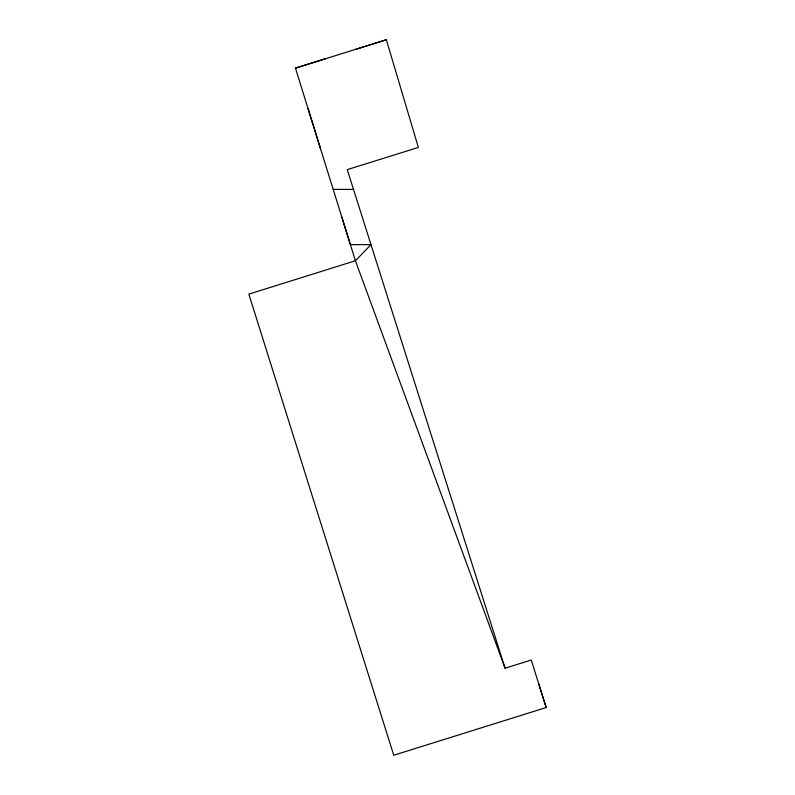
<?xml version="1.0" encoding="UTF-8"?>
<svg xmlns="http://www.w3.org/2000/svg" width="795" height="795" viewBox="0 0 795 795"><rect width="100%" height="100%" fill="white"/><g stroke="black" fill="none" stroke-linecap="round" stroke-linejoin="round"><path stroke-width="1.19" d="M341.8 217.025L350.386 244.631L370.987 244.631L355.415 260.76L248.835 294.12L393.744 755.25L546.165 707.54L531.259 660.039L505.073 668.217L355.415 260.76L295.442 68.132L325.741 58.671M356.041 49.22L386.34 39.75L418.369 147.443L347.246 169.643L505.073 668.217M295.442 68.132L386.34 39.75M333.204 189.409L353.507 189.409M538.712 683.789L546.165 707.54M308.033 108.557L320.614 148.983"/></g></svg>
